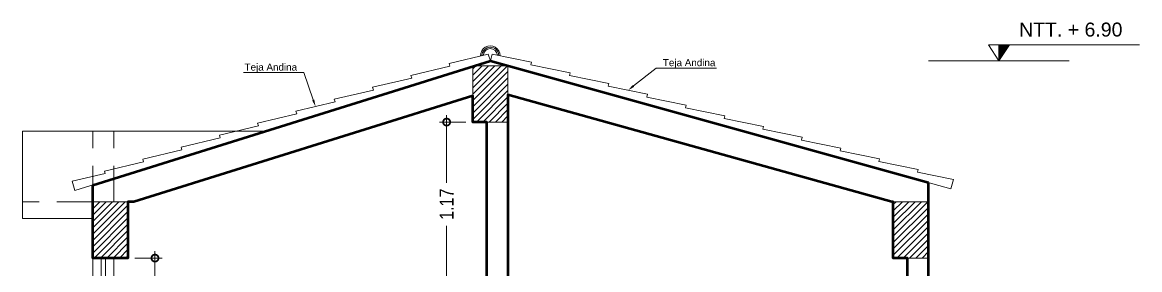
# Model space of a CAD drawing. Extents: x -23.8 to 23.6, y 264.2 to 287.5.
# Drawn here: x -4.38 to 3.55, y 271.6 to 273.36 of the extents above; entities that cross this region are included whole.
import ezdxf
from ezdxf import colors
from ezdxf.entities.mleader import LeaderData, LeaderLine
from ezdxf.enums import TextEntityAlignment as Align
from ezdxf.math import Vec2, Vec3

# ---------------------------------------------------------------- set-up
doc = ezdxf.new("R2010")
doc.units = 0
doc.header["$LTSCALE"] = 4
doc.header["$PDMODE"] = 66
doc.linetypes.add('CONTINUA', pattern=[0])
doc.linetypes.add('DASHED', pattern=[19.05, 12.7, -6.35])
doc.layers.get('0').update_dxf_attribs({"linetype": 'CONTINUOUS'})
doc.layers.get('DEFPOINTS').update_dxf_attribs({"linetype": 'CONTINUOUS'})
for name, color, linetype, lineweight in [('Achurado', 8, 'CONTINUOUS', 5), ('COTAS', 1, 'CONTINUOUS', 9), ('MURO', 5, 'CONTINUOUS', 50), ('NIVELES', 31, 'CONTINUOUS', 5), ('OTROS', 253, 'CONTINUOUS', 5), ('TEJA ANDINA', 12, 'CONTINUOUS', 18), ('TEXTOS DETALLES', 3, 'CONTINUOUS', 5), ('VENTANA', 140, 'CONTINUOUS', 15), ('VIGAS', 254, 'CONTINUOUS', 5)]:
    doc.layers.add(name, color=color, linetype=linetype, lineweight=lineweight)
doc.layers.add('TEXTO', color=7, linetype='CONTINUOUS')
doc.styles.add('ARIAL', font='arial.ttf')
doc.styles.add('Arial Narrow', font='ARIALN.TTF')
doc.styles.get("Standard").update_dxf_attribs({"font": 'arial.ttf'})
doc.dimstyles.new('1-50 PRZ', dxfattribs={"dimtxt": 0.1, "dimasz": 0.1, "dimexe": 0.05, "dimexo": 0.15, "dimgap": 0.05, "dimtad": 0, "dimzin": 1, "dimdsep": 46, "dimtxsty": 'Arial Narrow', "dimblk": 'DOTSMALL', "dimcen": 0.1, "dimdle": 0.05, "dimclrd": 250, "dimclre": 250, "dimclrt": 5, "dimaunit": 1, "dimadec": 3, "dimazin": 0, "dimtfac": 1, "dimtmove": 2, "dimatfit": 3, "dimldrblk": 'OBLIQUE', "dimfxl": 0.3, "dimfxlon": 1, "dimlwd": -1, "dimlwe": -1, "dimarcsym": 0})

# ---------------------------------------------------------------- blocks, each defined once
blk = doc.blocks.new('_DotSmall')
at = {"color": 0, "linetype": 'ByBlock', "const_width": 0.5}
blk.add_lwpolyline([(-0.0625, 0, 1), (0.0625, 0, 1)], format="xyb", close=True, dxfattribs=at)
blk = doc.blocks.new('*D139')
at = {"layer": 'COTAS', "color": 250, "linetype": 'CONTINUA', "transparency": 16777216}
for p, q in [((-1.3696, 272.7005), (-1.3696, 272.2205)), ((-1.234, 272.6505), (-1.4196, 272.6505)), ((-1.3696, 271.4352), (-1.3696, 271.9153)), ((-1.234, 271.4852), (-1.4196, 271.4852))]:
    blk.add_line(p, q, dxfattribs=at)
at = {"layer": 'DEFPOINTS', "color": 0, "transparency": 16777216}
for p in [(-1.3696, 272.6505), (-1.084, 272.6505), (-1.084, 271.4852)]:
    blk.add_point(p, dxfattribs=at)
at = {"layer": 'COTAS', "color": 250, "transparency": 16777216, "xscale": 0.1, "yscale": 0.1, "zscale": 0.1}
for p, rotation in [((-1.3696, 272.6505), 90), ((-1.3696, 271.4852), 270)]:
    blk.add_blockref('_DotSmall', p, dxfattribs=dict(at, rotation=rotation))
at = {"layer": 'COTAS', "color": 5, "transparency": 16777216, "insert": (-1.3696, 272.0679), "char_height": 0.1, "attachment_point": 5, "rotation": 90, "style": 'Arial Narrow'}
blk.add_mtext('1.17', dxfattribs=at)
blk = doc.blocks.new('_Oblique')
at = {"color": 0, "linetype": 'ByBlock', "lineweight": -2}
blk.add_line((-0.5, -0.5), (0.5, 0.5), dxfattribs=at)
blk = doc.blocks.new('*D141')
at = {"layer": 'COTAS', "color": 250, "linetype": 'CONTINUA', "transparency": 16777216}
for p, q in [((-3.4418, 271.7352), (-3.4418, 271.2378)), ((-3.584, 271.6852), (-3.3918, 271.6852)), ((-3.4418, 270.4352), (-3.4418, 270.9327)), ((-3.584, 270.4852), (-3.3918, 270.4852))]:
    blk.add_line(p, q, dxfattribs=at)
at = {"layer": 'DEFPOINTS', "color": 0, "transparency": 16777216}
for p in [(-3.734, 271.6852), (-3.4418, 271.6852), (-3.734, 270.4852)]:
    blk.add_point(p, dxfattribs=at)
at = {"layer": 'COTAS', "color": 250, "transparency": 16777216, "xscale": 0.1, "yscale": 0.1, "zscale": 0.1}
for p, rotation in [((-3.4418, 271.6852), 90), ((-3.4418, 270.4852), 270)]:
    blk.add_blockref('_DotSmall', p, dxfattribs=dict(at, rotation=rotation))
at = {"layer": 'COTAS', "color": 5, "transparency": 16777216, "insert": (-3.4418, 271.0852), "char_height": 0.1, "attachment_point": 5, "rotation": 90, "style": 'Arial Narrow'}
blk.add_mtext('1.20', dxfattribs=at)
blk = doc.blocks.new('NC')
at = {"layer": 'NIVELES', "ltscale": 0.5}
h = blk.add_hatch(dxfattribs=at)
h.set_pattern_fill('ANSI31', color=256, scale=0.001, style=0)
h.set_pattern_definition([(45, (-1491.113117, -560.334688), (-0.00224506403, 0.00224506403), [])])
h.paths.add_polyline_path([(0, 0), (0.0751, 0.1144), (0, 0.1144)])
blk.add_line((1.009, 0.1144), (-0.0751, 0.1144), dxfattribs=at)
at = {"layer": 'NIVELES'}
blk.add_line((0, 0), (0, 0.1144), dxfattribs=at)
at = {"layer": 'NIVELES', "ltscale": 0.5}
blk.add_lwpolyline([(-0.0751, 0.1144), (0, 0), (0.0751, 0.1144)], dxfattribs=at)
blk = doc.blocks.new('*U64')
at = {"xscale": -0.9910590026452635, "yscale": 0.9910590026452635, "zscale": 0.9910590026452635}
blk.add_blockref('NC', (0, 0.001), dxfattribs=at)
at = {"layer": 'TEXTO', "color": 4}
blk.add_attdef('NPT.+0.15', text='', height=0.0991, dxfattribs=at).set_placement((-0.5118, 0.2231), align=Align.MIDDLE_CENTER)

msp = doc.modelspace()

# ---------------------------------------------------------------- hatches: boundary and pattern name
at = {"layer": 'Achurado'}
h = msp.add_hatch(dxfattribs=at)
h.set_pattern_fill('ANSI31', color=256, scale=0.01)
h.paths.add_polyline_path([(-3.884, 268.8852), (-3.634, 268.8852), (-3.634, 269.2852), (-3.884, 269.2852)])
h.paths.add_polyline_path([(-1.184, 268.8852), (-0.934, 268.8852), (-0.934, 269.2852), (-1.184, 269.2852)])
h.paths.add_polyline_path([(1.8038, 268.8852), (2.0538, 268.8852), (2.0538, 269.2852), (1.8038, 269.2852)])
h.paths.add_polyline_path([(-3.884, 271.6852), (-3.634, 271.6852), (-3.634, 272.0852), (-3.884, 272.0852)])
h.paths.add_polyline_path([(-1.184, 272.6505), (-0.934, 272.6505), (-0.934, 273.0505), (-1.184, 273.0505)])
h.paths.add_polyline_path([(1.8038, 271.6852), (2.0538, 271.6852), (2.0538, 272.0852), (1.8038, 272.0852)])

# ---------------------------------------------------------------- linework, layer by layer
at = {"layer": 'MURO'}
msp.add_line((2.0538, 266.3352), (2.0538, 272.2206), dxfattribs=at)
msp.add_lwpolyline([(0.9989, 269.2852), (1.9036, 269.2852), (1.9036, 271.6852), (1.8038, 271.6852), (1.8038, 272.0852), (1.7937, 272.0852), (-0.934, 272.8429), (-0.934, 271.4852), (-1.084, 271.4852), (-1.084, 272.6505), (-1.184, 272.6505), (-1.184, 272.8367), (-3.591, 272.0852), (-3.634, 272.0852), (-3.634, 271.6852), (-3.884, 271.6852), (-3.884, 272.2033), (-1.059, 273.0852), (2.0538, 272.2206)], dxfattribs=at)
at = {"layer": 'NIVELES', "linetype": 'DASHED', "ltscale": 0.1}
msp.add_line((2.0538, 273.0852), (3.0538, 273.0852), dxfattribs=at)
at = {"layer": 'OTROS'}
for p, q in [((-4.384, 271.9652), (-4.384, 272.5852)), ((-2.6605, 272.5852), (-4.384, 272.5852)), ((-3.884, 271.9652), (-4.384, 271.9652))]:
    msp.add_line(p, q, dxfattribs=at)
at = {"layer": 'OTROS', "linetype": 'DASHED', "ltscale": 0.005}
for p, q in [((-3.884, 272.0852), (-3.884, 272.5852)), ((-3.734, 272.0852), (-3.734, 272.5852)), ((-3.884, 272.0852), (-4.384, 272.0852))]:
    msp.add_line(p, q, dxfattribs=at)
at = {"layer": 'TEJA ANDINA'}
for points in [[(-4.01, 272.1639), (-1.059, 273.0852), (-1.0739, 273.133), (-1.3519, 273.0671), (-1.346, 273.048), (-1.624, 272.9822), (-1.618, 272.9631), (-1.896, 272.8973), (-1.8901, 272.8782), (-2.1681, 272.8123), (-2.1621, 272.7932), (-2.4401, 272.7274), (-2.4342, 272.7083), (-2.7122, 272.6425), (-2.7062, 272.6234), (-2.9842, 272.5575), (-2.9783, 272.5384), (-3.2563, 272.4726), (-3.2503, 272.4535), (-3.5283, 272.3877), (-3.5224, 272.3686), (-3.8004, 272.3027), (-3.7953, 272.2865), (-4.0309, 272.2308), (-4.01, 272.1639)], [(-1.059, 273.0852), (-1.0456, 273.1334), (-0.7657, 273.0764), (-0.771, 273.0571), (-0.4911, 273.0001), (-0.4964, 272.9809), (-0.2165, 272.9239), (-0.2218, 272.9046), (0.0581, 272.8476), (0.0528, 272.8283), (0.3327, 272.7713), (0.3274, 272.752), (0.6073, 272.695), (0.602, 272.6757), (0.8819, 272.6187), (0.8766, 272.5995), (1.1565, 272.5425), (1.1512, 272.5232), (1.4311, 272.4662), (1.4258, 272.4469), (1.7057, 272.3899), (1.7004, 272.3706), (1.9803, 272.3136), (1.9754, 272.296), (2.232, 272.2437), (2.2133, 272.1763), (-1.059, 273.0852)]]:
    msp.add_lwpolyline(points, dxfattribs=at)
for radius, start, end in [(0.07, 0, 181.60572), (0.06, 1.95171, 179.61738), (0.05, 4.7117, 176.80452)]:
    msp.add_arc((-1.059, 273.1219), radius, start, end, dxfattribs=at)
at = {"layer": 'VENTANA', "color": 31}
msp.add_lwpolyline([(-3.884, 270.4852), (-3.734, 270.4852), (-3.734, 271.6852), (-3.884, 271.6852)], close=True, dxfattribs=at)
at = {"layer": 'VENTANA'}
msp.add_lwpolyline([(-3.824, 270.4852), (-3.794, 270.4852), (-3.794, 271.6852), (-3.824, 271.6852)], close=True, dxfattribs=at)
at = {"layer": 'VIGAS'}
for points in [[(-1.184, 272.6505), (-0.934, 272.6505), (-0.934, 273.0505), (-1.184, 273.0505)], [(-3.884, 271.6852), (-3.634, 271.6852), (-3.634, 272.0852), (-3.884, 272.0852)], [(1.8038, 271.6852), (2.0538, 271.6852), (2.0538, 272.0852), (1.8038, 272.0852)]]:
    msp.add_lwpolyline(points, close=True, dxfattribs=at)

# ---------------------------------------------------------------- block references
at = {"layer": 'NIVELES'}
ref = msp.add_blockref('*U64', (2.5538, 273.0842), dxfattribs=dict(at, xscale=-1))
ref.add_attrib('NPT.+0.15', 'NTT. + 6.90', dxfattribs={"layer": 'TEXTO', "color": 4, "height": 0.099106}).set_placement((3.0644, 273.3073), align=Align.MIDDLE_CENTER)

# ---------------------------------------------------------------- dimensions: what is measured, and where the dimension line sits
at = {"layer": 'COTAS'}
for base, p1, p2, picture, middle in [((-1.3696, 272.6505), (-1.084, 271.4852), (-1.084, 272.6505), '*D139', (-1.3696, 272.0679)), ((-3.4418, 271.6852), (-3.734, 270.4852), (-3.734, 271.6852), '*D141', (-3.4418, 271.0852))]:
    dim = msp.add_linear_dim(base=base, p1=p1, p2=p2, angle=90, dimstyle='1-50 PRZ', dxfattribs=at)
    dim.commit()
    dim.dimension.update_dxf_attribs({"geometry": picture, "text_midpoint": middle})

# ---------------------------------------------------------------- leaders
at = {"layer": 'TEXTOS DETALLES'}
ml = msp.add_multileader_mtext('Standard', dxfattribs=at)
ml.set_content('Teja Andina', color=256, style='ARIAL')
ml.set_leader_properties(color=8, linetype='BYLAYER', lineweight=-1)
ml.build(insert=Vec2(0, 0))
ml.multileader.update_dxf_attribs({"has_dogleg": 0, "text_left_attachment_type": 5, "text_right_attachment_type": 5, "dogleg_length": 0.1, "arrow_head_size": 0.05})
ctx = ml.context
ctx.base_point, ctx.char_height, ctx.arrow_head_size, ctx.landing_gap_size, ctx.plane_origin = Vec3(-2.8527, 273.0014), 0.05, 0.05, 0.05, Vec3(-2.3011, 272.7603)
ctx.left_attachment, ctx.right_attachment, ctx.text_align_type = 5, 5, 1
notes = []
notes.append((ctx, [(1, (1, 1, 0), (-2.2845, 273.0014), (-1, 0), 0.1, [(0, [(-2.3011, 272.7603)], 0, [])])]))
ctx.mtext.insert, ctx.mtext.alignment, ctx.mtext.flow_direction = Vec3(-2.6186, 273.0661), 2, 5
ml = msp.add_multileader_mtext('Standard', dxfattribs=at)
ml.set_content('Teja Andina', color=256, style='ARIAL')
ml.set_leader_properties(color=8, linetype='BYLAYER', lineweight=-1)
ml.build(insert=Vec2(0, 0))
ml.multileader.update_dxf_attribs({"has_dogleg": 0, "text_left_attachment_type": 5, "text_right_attachment_type": 5, "dogleg_length": 0.1, "arrow_head_size": 0.05})
ctx = ml.context
ctx.base_point, ctx.char_height, ctx.arrow_head_size, ctx.landing_gap_size, ctx.plane_origin = Vec3(0.1191, 273.0328), 0.05, 0.05, 0.05, Vec3(-0.0818, 272.8761)
ctx.left_attachment, ctx.right_attachment, ctx.text_align_type = 5, 5, 1
notes.append((ctx, [(0, (1, 1, 0), (0.0191, 273.0328), (1, 0), 0.1, [(0, [(-0.0818, 272.8761)], 0, [])])]))
ctx.mtext.insert, ctx.mtext.alignment, ctx.mtext.flow_direction = Vec3(0.3532, 273.0975), 2, 5
for ctx, leaders in notes:
    for number, flags, end, landing, length, lines in leaders:
        leader = LeaderData()
        leader.index, (leader.has_last_leader_line, leader.has_dogleg_vector, leader.attachment_direction) = number, flags
        leader.last_leader_point, leader.dogleg_vector, leader.dogleg_length = Vec3(end), Vec3(landing), length
        for number, points, colour, breaks in lines:
            line = LeaderLine()
            line.index, line.vertices, line.color, line.breaks = number, Vec3.list(points), colors.encode_raw_color(colour), breaks
            leader.lines.append(line)
        ctx.leaders.append(leader)

doc.saveas('drawing.dxf')
